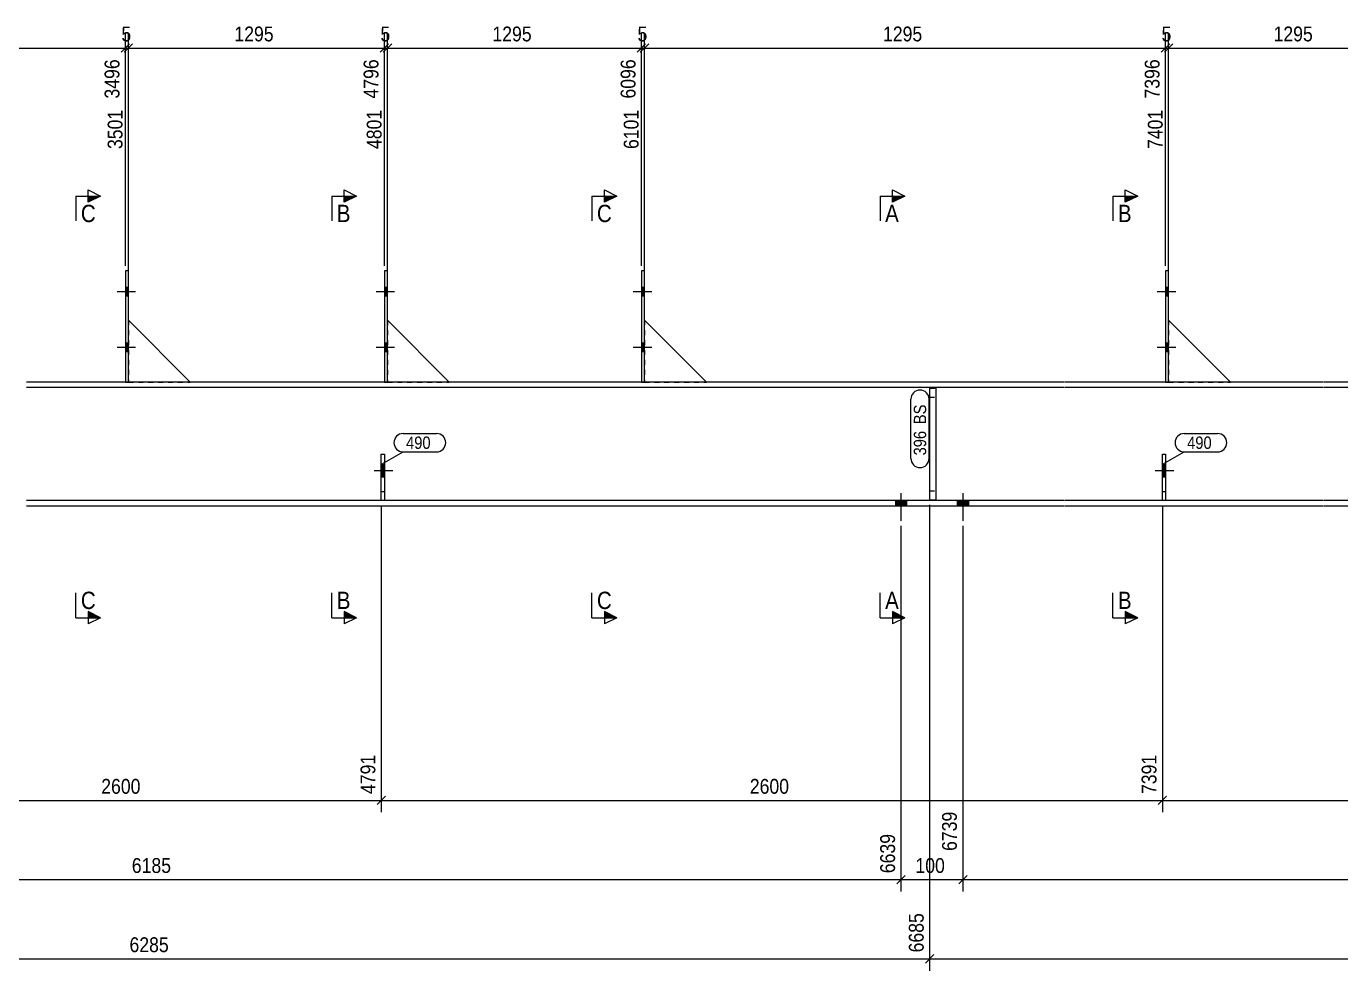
# Model space of a CAD drawing. Header units: millimetres. Extents: x 2 to 825, y 1 to 579.
# Drawn here: x 222.9 to 488.6, y 200.6 to 391.4 of the extents above; entities that cross this region are included whole.
import ezdxf

# ---------------------------------------------------------------- set-up
doc = ezdxf.new("R2010")
doc.units = ezdxf.units.MM
doc.linetypes.add('XKITLINE00', pattern=[0])
doc.linetypes.add('XKITLINE01', pattern=[4, 1, -1, 1, -1])
for name, color, linetype, lineweight in [('Bolt', 3, 'Continuous', 0), ('Dimensions', 7, 'Continuous', 0), ('Part', 2, 'Continuous', 0), ('PartMark', 7, 'Continuous', 0), ('Section', 6, 'Continuous', 0)]:
    doc.layers.add(name, color=color, linetype=linetype, lineweight=lineweight)
doc.styles.add('ARIAL', font='ARIAL.TTF')

# ---------------------------------------------------------------- blocks, each defined once
blk = doc.blocks.new('*A6')
at = {"layer": 'Bolt'}
for points in [[(347.26, 338.67), (347.88, 338.67), (347.88, 336.92), (347.26, 336.92)], [(347.26, 338.67), (347.88, 338.67), (347.88, 336.92), (347.26, 336.92)], [(347.26, 327.42), (347.88, 327.42), (347.88, 325.67), (347.26, 325.67)], [(347.26, 327.42), (347.88, 327.42), (347.88, 325.67), (347.26, 325.67)]]:
    blk.add_hatch(color=3, dxfattribs=at).paths.add_polyline_path(points, flags=17)
at = {"layer": 'Bolt', "color": 3, "linetype": 'XKITLINE00', "lineweight": 0}
for p, q in [((349.33, 337.79), (345.58, 337.79)), ((349.33, 337.79), (345.58, 337.79)), ((347.88, 338.67), (347.26, 338.67)), ((347.88, 338.67), (347.26, 338.67)), ((347.88, 336.92), (347.26, 336.92)), ((347.88, 336.92), (347.26, 336.92)), ((347.88, 327.42), (347.26, 327.42)), ((347.88, 327.42), (347.26, 327.42)), ((349.33, 326.54), (345.58, 326.54)), ((349.33, 326.54), (345.58, 326.54)), ((347.88, 325.67), (347.26, 325.67)), ((347.88, 325.67), (347.26, 325.67))]:
    blk.add_line(p, q, dxfattribs=at)
blk = doc.blocks.new('*A7')
at = {"layer": 'Bolt'}
blk.add_hatch(color=3, dxfattribs=at).paths.add_polyline_path([(453.17, 300.38), (452.55, 300.38), (452.55, 302.83), (453.17, 302.83)], flags=17)
at = {"layer": 'Bolt', "color": 3, "linetype": 'XKITLINE00', "lineweight": 0}
for p, q in [((454.86, 301.61), (451.11, 301.61)), ((453.17, 302.83), (452.55, 302.83)), ((453.17, 300.38), (452.55, 300.38))]:
    blk.add_line(p, q, dxfattribs=at)
blk = doc.blocks.new('*A8')
at = {"layer": 'Bolt'}
for points in [[(453.17, 338.67), (453.8, 338.67), (453.8, 336.92), (453.17, 336.92)], [(453.17, 338.67), (453.8, 338.67), (453.8, 336.92), (453.17, 336.92)], [(453.17, 327.42), (453.8, 327.42), (453.8, 325.67), (453.17, 325.67)], [(453.17, 327.42), (453.8, 327.42), (453.8, 325.67), (453.17, 325.67)]]:
    blk.add_hatch(color=3, dxfattribs=at).paths.add_polyline_path(points, flags=17)
at = {"layer": 'Bolt', "color": 3, "linetype": 'XKITLINE00', "lineweight": 0}
for p, q in [((455.25, 337.79), (451.5, 337.79)), ((455.25, 337.79), (451.5, 337.79)), ((453.8, 338.67), (453.17, 338.67)), ((453.8, 338.67), (453.17, 338.67)), ((453.8, 336.92), (453.17, 336.92)), ((453.8, 336.92), (453.17, 336.92)), ((453.8, 327.42), (453.17, 327.42)), ((453.8, 327.42), (453.17, 327.42)), ((455.25, 326.54), (451.5, 326.54)), ((455.25, 326.54), (451.5, 326.54)), ((453.8, 325.67), (453.17, 325.67)), ((453.8, 325.67), (453.17, 325.67))]:
    blk.add_line(p, q, dxfattribs=at)
blk = doc.blocks.new('*A17')
at = {"layer": 'Part', "color": 2, "linetype": 'XKITLINE00', "lineweight": 0}
for p, q in [((242.96, 319.54), (222.98, 319.54)), ((274.83, 319.54), (243.58, 319.54)), ((295.31, 319.54), (274.93, 319.54)), ((327.18, 319.54), (295.93, 319.54)), ((347.26, 319.54), (327.28, 319.54)), ((379.13, 319.54), (347.88, 319.54)), ((432.7, 319.54), (379.23, 319.54)), ((453.17, 319.54), (432.8, 319.54)), ((485.05, 319.54), (453.8, 319.54)), ((505.12, 319.54), (485.15, 319.54)), ((274.83, 318.48), (222.98, 318.48)), ((327.18, 318.48), (274.93, 318.48)), ((379.13, 318.48), (327.28, 318.48)), ((432.7, 318.48), (379.23, 318.48)), ((485.05, 318.48), (432.8, 318.48)), ((537, 318.48), (485.15, 318.48)), ((274.83, 295.61), (222.98, 295.61)), ((294.68, 295.61), (274.93, 295.61)), ((327.18, 295.61), (295.31, 295.61)), ((379.13, 295.61), (327.28, 295.61)), ((432.7, 295.61), (379.23, 295.61)), ((452.55, 295.61), (432.8, 295.61)), ((485.05, 295.61), (453.17, 295.61)), ((537, 295.61), (485.15, 295.61)), ((222.98, 294.54), (274.83, 294.54)), ((274.93, 294.54), (327.18, 294.54)), ((327.28, 294.54), (379.13, 294.54)), ((379.23, 294.54), (432.7, 294.54)), ((432.8, 294.54), (485.05, 294.54)), ((485.15, 294.54), (537, 294.54))]:
    blk.add_line(p, q, dxfattribs=at)
at = {"layer": 'Part', "color": 7, "linetype": 'XKITLINE01', "lineweight": 0}
for p, q in [((243.58, 319.54), (242.96, 319.54)), ((295.93, 319.54), (295.31, 319.54)), ((347.88, 319.54), (347.26, 319.54)), ((453.8, 319.54), (453.17, 319.54)), ((295.31, 295.61), (294.68, 295.61)), ((453.17, 295.61), (452.55, 295.61))]:
    blk.add_line(p, q, dxfattribs=at)
blk = doc.blocks.new('*A25')
at = {"layer": 'Part', "color": 2, "linetype": 'XKITLINE00', "lineweight": 0}
blk.add_line((256.08, 319.54), (243.58, 332.04), dxfattribs=at)
at = {"layer": 'Part', "color": 7, "linetype": 'XKITLINE01', "lineweight": 0}
for p, q in [((243.58, 332.04), (243.58, 319.54)), ((243.58, 319.54), (256.08, 319.54))]:
    blk.add_line(p, q, dxfattribs=at)
blk = doc.blocks.new('*A26')
at = {"layer": 'Part', "color": 2, "linetype": 'XKITLINE00', "lineweight": 0}
for p, q in [((243.58, 342.04), (242.96, 342.04)), ((242.96, 342.04), (242.96, 319.54)), ((243.58, 319.54), (243.58, 342.04)), ((242.96, 319.54), (243.58, 319.54))]:
    blk.add_line(p, q, dxfattribs=at)
blk = doc.blocks.new('*A27')
at = {"layer": 'Part', "color": 2, "linetype": 'XKITLINE00', "lineweight": 0}
for p, q in [((294.68, 295.61), (294.68, 304.98)), ((294.68, 304.98), (295.31, 304.98)), ((295.31, 304.98), (295.31, 295.61)), ((295.31, 295.61), (294.68, 295.61))]:
    blk.add_line(p, q, dxfattribs=at)
at = {"layer": 'Part', "color": 7, "linetype": 'XKITLINE01', "lineweight": 0}
blk.add_line((294.68, 297.48), (295.31, 297.48), dxfattribs=at)
blk = doc.blocks.new('*A28')
at = {"layer": 'Part', "color": 2, "linetype": 'XKITLINE00', "lineweight": 0}
blk.add_line((308.43, 319.54), (295.93, 332.04), dxfattribs=at)
at = {"layer": 'Part', "color": 7, "linetype": 'XKITLINE01', "lineweight": 0}
for p, q in [((295.93, 332.04), (295.93, 319.54)), ((295.93, 319.54), (308.43, 319.54))]:
    blk.add_line(p, q, dxfattribs=at)
blk = doc.blocks.new('*A29')
at = {"layer": 'Part', "color": 2, "linetype": 'XKITLINE00', "lineweight": 0}
for p, q in [((295.93, 342.04), (295.31, 342.04)), ((295.31, 342.04), (295.31, 319.54)), ((295.93, 319.54), (295.93, 342.04)), ((295.31, 319.54), (295.93, 319.54))]:
    blk.add_line(p, q, dxfattribs=at)
blk = doc.blocks.new('*A30')
at = {"layer": 'Part', "color": 2, "linetype": 'XKITLINE00', "lineweight": 0}
blk.add_line((360.38, 319.54), (347.88, 332.04), dxfattribs=at)
at = {"layer": 'Part', "color": 7, "linetype": 'XKITLINE01', "lineweight": 0}
for p, q in [((347.88, 332.04), (347.88, 319.54)), ((347.88, 319.54), (360.38, 319.54))]:
    blk.add_line(p, q, dxfattribs=at)
blk = doc.blocks.new('*A31')
at = {"layer": 'Part', "color": 2, "linetype": 'XKITLINE00', "lineweight": 0}
for p, q in [((347.88, 342.04), (347.26, 342.04)), ((347.26, 342.04), (347.26, 319.54)), ((347.88, 319.54), (347.88, 342.04)), ((347.26, 319.54), (347.88, 319.54))]:
    blk.add_line(p, q, dxfattribs=at)
blk = doc.blocks.new('*A32')
at = {"layer": 'Part', "color": 2, "linetype": 'XKITLINE00', "lineweight": 0}
for p, q in [((452.55, 295.61), (452.55, 304.98)), ((452.55, 304.98), (453.17, 304.98)), ((453.17, 304.98), (453.17, 295.61)), ((453.17, 295.61), (452.55, 295.61))]:
    blk.add_line(p, q, dxfattribs=at)
at = {"layer": 'Part', "color": 7, "linetype": 'XKITLINE01', "lineweight": 0}
blk.add_line((452.55, 297.48), (453.17, 297.48), dxfattribs=at)
blk = doc.blocks.new('*A33')
at = {"layer": 'Part', "color": 2, "linetype": 'XKITLINE00', "lineweight": 0}
blk.add_line((466.3, 319.54), (453.8, 332.04), dxfattribs=at)
at = {"layer": 'Part', "color": 7, "linetype": 'XKITLINE01', "lineweight": 0}
for p, q in [((453.8, 332.04), (453.8, 319.54)), ((453.8, 319.54), (466.3, 319.54))]:
    blk.add_line(p, q, dxfattribs=at)
blk = doc.blocks.new('*A34')
at = {"layer": 'Part', "color": 2, "linetype": 'XKITLINE00', "lineweight": 0}
for p, q in [((453.8, 342.04), (453.17, 342.04)), ((453.17, 342.04), (453.17, 319.54)), ((453.8, 319.54), (453.8, 342.04)), ((453.17, 319.54), (453.8, 319.54))]:
    blk.add_line(p, q, dxfattribs=at)
blk = doc.blocks.new('*A44')
at = {"layer": 'Part', "color": 7, "linetype": 'XKITLINE01', "lineweight": 0}
for p, q in [((405.5, 318.36), (405.5, 295.73)), ((405.5, 318.36), (406.75, 318.36)), ((405.5, 316.48), (406.75, 316.48)), ((406.75, 318.36), (406.75, 295.73)), ((405.5, 297.61), (406.75, 297.61)), ((405.5, 295.73), (406.75, 295.73))]:
    blk.add_line(p, q, dxfattribs=at)
blk = doc.blocks.new('*A48')
at = {"layer": 'Part', "color": 2, "linetype": 'XKITLINE00', "lineweight": 0}
for p, q in [((405.5, 318.36), (405.5, 295.73)), ((406.75, 318.36), (405.5, 318.36)), ((406.75, 318.36), (406.75, 295.73)), ((406.75, 295.73), (405.5, 295.73))]:
    blk.add_line(p, q, dxfattribs=at)
at = {"layer": 'Part', "color": 7, "linetype": 'XKITLINE01', "lineweight": 0}
for p, q in [((405.5, 316.48), (406.75, 316.48)), ((405.5, 297.61), (406.75, 297.61))]:
    blk.add_line(p, q, dxfattribs=at)
blk = doc.blocks.new('*A55')
at = {"layer": 'Bolt'}
for points in [[(400.84, 295.61), (400.84, 294.54), (398.59, 294.54), (398.59, 295.61)], [(400.84, 295.61), (400.84, 294.54), (398.59, 294.54), (398.59, 295.61)], [(413.34, 295.61), (413.34, 294.54), (411.09, 294.54), (411.09, 295.61)], [(413.34, 295.61), (413.34, 294.54), (411.09, 294.54), (411.09, 295.61)]]:
    blk.add_hatch(color=3, dxfattribs=at).paths.add_polyline_path(points, flags=17)
at = {"layer": 'Bolt', "color": 3, "linetype": 'XKITLINE00', "lineweight": 0}
for p, q in [((398.59, 295.61), (398.59, 294.54)), ((398.59, 295.61), (398.59, 294.54)), ((399.71, 297.14), (399.71, 291.51)), ((399.71, 297.14), (399.71, 291.51)), ((400.84, 295.61), (400.84, 294.54)), ((400.84, 295.61), (400.84, 294.54)), ((411.09, 295.61), (411.09, 294.54)), ((411.09, 295.61), (411.09, 294.54)), ((412.21, 297.14), (412.21, 291.51)), ((412.21, 297.14), (412.21, 291.51)), ((413.34, 295.61), (413.34, 294.54)), ((413.34, 295.61), (413.34, 294.54))]:
    blk.add_line(p, q, dxfattribs=at)
blk = doc.blocks.new('*A60')
at = {"layer": 'Bolt'}
for points in [[(242.96, 338.67), (243.58, 338.67), (243.58, 336.92), (242.96, 336.92)], [(242.96, 338.67), (243.58, 338.67), (243.58, 336.92), (242.96, 336.92)], [(242.96, 327.42), (243.58, 327.42), (243.58, 325.67), (242.96, 325.67)], [(242.96, 327.42), (243.58, 327.42), (243.58, 325.67), (242.96, 325.67)]]:
    blk.add_hatch(color=3, dxfattribs=at).paths.add_polyline_path(points, flags=17)
at = {"layer": 'Bolt', "color": 3, "linetype": 'XKITLINE00', "lineweight": 0}
for p, q in [((245.03, 337.79), (241.28, 337.79)), ((245.03, 337.79), (241.28, 337.79)), ((243.58, 338.67), (242.96, 338.67)), ((243.58, 338.67), (242.96, 338.67)), ((243.58, 336.92), (242.96, 336.92)), ((243.58, 336.92), (242.96, 336.92)), ((243.58, 327.42), (242.96, 327.42)), ((243.58, 327.42), (242.96, 327.42)), ((245.03, 326.54), (241.28, 326.54)), ((245.03, 326.54), (241.28, 326.54)), ((243.58, 325.67), (242.96, 325.67)), ((243.58, 325.67), (242.96, 325.67))]:
    blk.add_line(p, q, dxfattribs=at)
blk = doc.blocks.new('*A61')
at = {"layer": 'Bolt'}
blk.add_hatch(color=3, dxfattribs=at).paths.add_polyline_path([(295.31, 300.38), (294.68, 300.38), (294.68, 302.83), (295.31, 302.83)], flags=17)
at = {"layer": 'Bolt', "color": 3, "linetype": 'XKITLINE00', "lineweight": 0}
for p, q in [((296.99, 301.61), (293.24, 301.61)), ((295.31, 302.83), (294.68, 302.83)), ((295.31, 300.38), (294.68, 300.38))]:
    blk.add_line(p, q, dxfattribs=at)
blk = doc.blocks.new('*A62')
at = {"layer": 'Bolt'}
for points in [[(295.31, 338.67), (295.93, 338.67), (295.93, 336.92), (295.31, 336.92)], [(295.31, 338.67), (295.93, 338.67), (295.93, 336.92), (295.31, 336.92)], [(295.31, 327.42), (295.93, 327.42), (295.93, 325.67), (295.31, 325.67)], [(295.31, 327.42), (295.93, 327.42), (295.93, 325.67), (295.31, 325.67)]]:
    blk.add_hatch(color=3, dxfattribs=at).paths.add_polyline_path(points, flags=17)
at = {"layer": 'Bolt', "color": 3, "linetype": 'XKITLINE00', "lineweight": 0}
for p, q in [((297.38, 337.79), (293.63, 337.79)), ((297.38, 337.79), (293.63, 337.79)), ((295.93, 338.67), (295.31, 338.67)), ((295.93, 338.67), (295.31, 338.67)), ((295.93, 336.92), (295.31, 336.92)), ((295.93, 336.92), (295.31, 336.92)), ((295.93, 327.42), (295.31, 327.42)), ((295.93, 327.42), (295.31, 327.42)), ((297.38, 326.54), (293.63, 326.54)), ((297.38, 326.54), (293.63, 326.54)), ((295.93, 325.67), (295.31, 325.67)), ((295.93, 325.67), (295.31, 325.67))]:
    blk.add_line(p, q, dxfattribs=at)
blk = doc.blocks.new('*A150')
at = {"layer": 'Dimensions', "color": 7, "linetype": 'XKITLINE00', "lineweight": 0}
for p, q in [((405.5, 294.73), (405.5, 200.64)), ((406.35, 203.89), (404.65, 202.19)), ((405.5, 203.04), (688.27, 203.04))]:
    blk.add_line(p, q, dxfattribs=at)
at = {"layer": 'Dimensions', "color": 3}
blk.add_point((405.5, 203.04), dxfattribs=at)
blk = doc.blocks.new('*A151')
at = {"layer": 'Dimensions', "color": 7, "linetype": 'XKITLINE00', "lineweight": 0}
for p, q in [((412.21, 290.51), (412.21, 216.64)), ((413.06, 219.89), (411.37, 218.19)), ((412.21, 219.04), (688.27, 219.04))]:
    blk.add_line(p, q, dxfattribs=at)
at = {"layer": 'Dimensions', "color": 3}
blk.add_point((412.21, 219.04), dxfattribs=at)
blk = doc.blocks.new('*A159')
at = {"layer": 'Dimensions', "color": 7, "linetype": 'XKITLINE00', "lineweight": 0}
for p, q in [((454.64, 387.89), (452.95, 386.19)), ((453.8, 333.04), (453.8, 389.89)), ((505.97, 387.89), (504.27, 386.19)), ((505.12, 343.04), (505.12, 389.89)), ((453.8, 387.04), (505.12, 387.04))]:
    blk.add_line(p, q, dxfattribs=at)
at = {"layer": 'Dimensions', "color": 3}
for p in [(453.8, 387.04), (505.12, 387.04)]:
    blk.add_point(p, dxfattribs=at)
at = {"layer": 'Dimensions', "color": 3, "style": 'ARIAL', "width": 0.85}
blk.add_text('1295', height=3, dxfattribs=at).set_placement((475.01, 388.39))
blk.add_text('8696', height=3, rotation=90.0002, dxfattribs=at).set_placement((503.92, 376.84))
blk = doc.blocks.new('*A177')
at = {"layer": 'PartMark', "color": 7, "linetype": 'XKITLINE00', "lineweight": 0}
for p, q in [((456.95, 309.16), (463.71, 309.16)), ((452.71, 303.07), (456.95, 305.46)), ((456.95, 305.46), (463.71, 305.46))]:
    blk.add_line(p, q, dxfattribs=at)
for centre, start, end in [((456.95, 307.31), 90, 270), ((463.71, 307.31), 270, 90)]:
    blk.add_arc(centre, 1.85, start, end, dxfattribs=at)
at = {"layer": 'PartMark', "color": 3, "style": 'ARIAL', "width": 0.85}
blk.add_text('490', height=2.5, dxfattribs=at).set_placement((457.55, 306.06))
blk = doc.blocks.new('*A178')
at = {"layer": 'PartMark', "color": 7, "linetype": 'XKITLINE00', "lineweight": 0}
for p, q in [((299.09, 309.16), (305.85, 309.16)), ((294.84, 303.07), (299.09, 305.46)), ((299.09, 305.46), (305.85, 305.46))]:
    blk.add_line(p, q, dxfattribs=at)
for centre, start, end in [((299.09, 307.31), 90, 270), ((305.85, 307.31), 270, 90)]:
    blk.add_arc(centre, 1.85, start, end, dxfattribs=at)
at = {"layer": 'PartMark', "color": 3, "style": 'ARIAL', "width": 0.85}
blk.add_text('490', height=2.5, dxfattribs=at).set_placement((299.69, 306.06))
blk = doc.blocks.new('*A184')
at = {"layer": 'PartMark', "color": 7, "linetype": 'XKITLINE00', "lineweight": 0}
for p, q in [((401.7, 304.14), (401.7, 316.11)), ((405.4, 304.14), (405.4, 316.11))]:
    blk.add_line(p, q, dxfattribs=at)
for centre, start, end in [((403.55, 316.11), 360, 180), ((403.55, 304.14), 180, 360)]:
    blk.add_arc(centre, 1.85, start, end, dxfattribs=at)
at = {"layer": 'PartMark', "color": 3, "style": 'ARIAL', "width": 0.85}
for s, p in [('BS', (404.8, 311.06)), ('396', (404.8, 304.74))]:
    blk.add_text(s, height=2.5, rotation=90.0002, dxfattribs=at).set_placement(p)
blk = doc.blocks.new('*A187')
at = {"layer": 'Section'}
for points in [[(235.46, 357.13), (237.96, 357.13), (235.46, 355.88)], [(235.46, 273.21), (237.96, 271.96), (235.46, 271.96)]]:
    blk.add_hatch(color=3, dxfattribs=at).paths.add_polyline_path(points, flags=17)
at = {"layer": 'Section', "color": 1, "linetype": 'XKITLINE00', "lineweight": 0}
for p, q in [((232.96, 357.13), (232.96, 352.13)), ((232.96, 357.13), (237.96, 357.13)), ((232.96, 271.96), (232.96, 276.96)), ((232.96, 271.96), (237.96, 271.96))]:
    blk.add_line(p, q, dxfattribs=at)
at = {"layer": 'Section', "color": 3, "linetype": 'XKITLINE00', "lineweight": 0}
for p, q in [((235.46, 355.88), (235.46, 358.38)), ((235.46, 358.38), (237.96, 357.13)), ((237.96, 357.13), (235.46, 355.88)), ((237.96, 271.96), (235.46, 273.21)), ((235.46, 273.21), (235.46, 270.71)), ((237.96, 271.96), (235.46, 270.71))]:
    blk.add_line(p, q, dxfattribs=at)
at = {"layer": 'Section', "color": 7, "style": 'ARIAL', "width": 0.85}
for p in [(233.96, 351.88), (233.96, 273.71)]:
    blk.add_text('C', height=3.5, dxfattribs=at).set_placement(p)
blk = doc.blocks.new('*A189')
at = {"layer": 'Section'}
for points in [[(398, 357.13), (400.5, 357.13), (398, 355.88)], [(398, 273.21), (400.5, 271.96), (398, 271.96)]]:
    blk.add_hatch(color=3, dxfattribs=at).paths.add_polyline_path(points, flags=17)
at = {"layer": 'Section', "color": 1, "linetype": 'XKITLINE00', "lineweight": 0}
for p, q in [((395.5, 357.13), (395.5, 352.13)), ((395.5, 357.13), (400.5, 357.13)), ((395.5, 271.96), (395.5, 276.96)), ((395.5, 271.96), (400.5, 271.96))]:
    blk.add_line(p, q, dxfattribs=at)
at = {"layer": 'Section', "color": 3, "linetype": 'XKITLINE00', "lineweight": 0}
for p, q in [((398, 355.88), (398, 358.38)), ((398, 358.38), (400.5, 357.13)), ((400.5, 357.13), (398, 355.88)), ((400.5, 271.96), (398, 273.21)), ((398, 273.21), (398, 270.71)), ((400.5, 271.96), (398, 270.71))]:
    blk.add_line(p, q, dxfattribs=at)
at = {"layer": 'Section', "color": 7, "style": 'ARIAL', "width": 0.85}
for p in [(396.5, 351.88), (396.5, 273.71)]:
    blk.add_text('A', height=3.5, dxfattribs=at).set_placement(p)
blk = doc.blocks.new('*A193')
at = {"layer": 'Section'}
for points in [[(287.18, 357.13), (289.68, 357.13), (287.18, 355.88)], [(287.18, 273.21), (289.68, 271.96), (287.18, 271.96)]]:
    blk.add_hatch(color=3, dxfattribs=at).paths.add_polyline_path(points, flags=17)
at = {"layer": 'Section', "color": 1, "linetype": 'XKITLINE00', "lineweight": 0}
for p, q in [((284.68, 357.13), (284.68, 352.13)), ((284.68, 357.13), (289.68, 357.13)), ((284.68, 271.96), (284.68, 276.96)), ((284.68, 271.96), (289.68, 271.96))]:
    blk.add_line(p, q, dxfattribs=at)
at = {"layer": 'Section', "color": 3, "linetype": 'XKITLINE00', "lineweight": 0}
for p, q in [((287.18, 355.88), (287.18, 358.38)), ((287.18, 358.38), (289.68, 357.13)), ((289.68, 357.13), (287.18, 355.88)), ((289.68, 271.96), (287.18, 273.21)), ((287.18, 273.21), (287.18, 270.71)), ((289.68, 271.96), (287.18, 270.71))]:
    blk.add_line(p, q, dxfattribs=at)
at = {"layer": 'Section', "color": 7, "style": 'ARIAL', "width": 0.85}
for p in [(285.68, 351.88), (285.68, 273.71)]:
    blk.add_text('B', height=3.5, dxfattribs=at).set_placement(p)
blk = doc.blocks.new('*A197')
at = {"layer": 'Section'}
for points in [[(445.05, 357.13), (447.55, 357.13), (445.05, 355.88)], [(445.05, 273.21), (447.55, 271.96), (445.05, 271.96)]]:
    blk.add_hatch(color=3, dxfattribs=at).paths.add_polyline_path(points, flags=17)
at = {"layer": 'Section', "color": 1, "linetype": 'XKITLINE00', "lineweight": 0}
for p, q in [((442.55, 357.13), (442.55, 352.13)), ((442.55, 357.13), (447.55, 357.13)), ((442.55, 271.96), (442.55, 276.96)), ((442.55, 271.96), (447.55, 271.96))]:
    blk.add_line(p, q, dxfattribs=at)
at = {"layer": 'Section', "color": 3, "linetype": 'XKITLINE00', "lineweight": 0}
for p, q in [((445.05, 355.88), (445.05, 358.38)), ((445.05, 358.38), (447.55, 357.13)), ((447.55, 357.13), (445.05, 355.88)), ((447.55, 271.96), (445.05, 273.21)), ((445.05, 273.21), (445.05, 270.71)), ((447.55, 271.96), (445.05, 270.71))]:
    blk.add_line(p, q, dxfattribs=at)
at = {"layer": 'Section', "color": 7, "style": 'ARIAL', "width": 0.85}
for p in [(443.55, 351.88), (443.55, 273.71)]:
    blk.add_text('B', height=3.5, dxfattribs=at).set_placement(p)
blk = doc.blocks.new('*A198')
at = {"layer": 'Section'}
for points in [[(339.76, 357.13), (342.26, 357.13), (339.76, 355.88)], [(339.76, 273.21), (342.26, 271.96), (339.76, 271.96)]]:
    blk.add_hatch(color=3, dxfattribs=at).paths.add_polyline_path(points, flags=17)
at = {"layer": 'Section', "color": 1, "linetype": 'XKITLINE00', "lineweight": 0}
for p, q in [((337.26, 357.13), (337.26, 352.13)), ((337.26, 357.13), (342.26, 357.13)), ((337.26, 271.96), (337.26, 276.96)), ((337.26, 271.96), (342.26, 271.96))]:
    blk.add_line(p, q, dxfattribs=at)
at = {"layer": 'Section', "color": 3, "linetype": 'XKITLINE00', "lineweight": 0}
for p, q in [((339.76, 355.88), (339.76, 358.38)), ((339.76, 358.38), (342.26, 357.13)), ((342.26, 357.13), (339.76, 355.88)), ((342.26, 271.96), (339.76, 273.21)), ((339.76, 273.21), (339.76, 270.71)), ((342.26, 271.96), (339.76, 270.71))]:
    blk.add_line(p, q, dxfattribs=at)
at = {"layer": 'Section', "color": 7, "style": 'ARIAL', "width": 0.85}
for p in [(338.26, 351.88), (338.26, 273.71)]:
    blk.add_text('C', height=3.5, dxfattribs=at).set_placement(p)
blk = doc.blocks.new('*A200')
at = {"layer": 'Dimensions', "color": 7, "linetype": 'XKITLINE00', "lineweight": 0}
for p, q in [((405.5, 294.73), (405.5, 200.64)), ((90.98, 203.04), (405.5, 203.04)), ((406.35, 203.89), (404.65, 202.19))]:
    blk.add_line(p, q, dxfattribs=at)
at = {"layer": 'Dimensions', "color": 3}
blk.add_point((405.5, 203.04), dxfattribs=at)
at = {"layer": 'Dimensions', "color": 3, "style": 'ARIAL', "width": 0.85}
blk.add_text('6685', height=3, rotation=90.0002, dxfattribs=at).set_placement((404.3, 204.34))
blk.add_text('6285', height=3, dxfattribs=at).set_placement((243.79, 204.39))
blk = doc.blocks.new('*A203')
at = {"layer": 'Dimensions', "color": 7, "linetype": 'XKITLINE00', "lineweight": 0}
for p, q in [((399.71, 290.51), (399.71, 216.64)), ((97.7, 219.04), (399.71, 219.04)), ((400.56, 219.89), (398.87, 218.19))]:
    blk.add_line(p, q, dxfattribs=at)
at = {"layer": 'Dimensions', "color": 3}
blk.add_point((399.71, 219.04), dxfattribs=at)
at = {"layer": 'Dimensions', "color": 3, "style": 'ARIAL', "width": 0.85}
blk.add_text('6639', height=3, rotation=90.0002, dxfattribs=at).set_placement((398.51, 220.34))
blk.add_text('6185', height=3, dxfattribs=at).set_placement((244.26, 220.39))
blk = doc.blocks.new('*A204')
at = {"layer": 'Dimensions', "color": 7, "linetype": 'XKITLINE00', "lineweight": 0}
for p, q in [((399.71, 290.51), (399.71, 216.64)), ((412.21, 290.51), (412.21, 216.64)), ((400.56, 219.89), (398.87, 218.19)), ((399.71, 219.04), (412.21, 219.04)), ((413.06, 219.89), (411.37, 218.19))]:
    blk.add_line(p, q, dxfattribs=at)
at = {"layer": 'Dimensions', "color": 3}
for p in [(399.71, 219.04), (412.21, 219.04)]:
    blk.add_point(p, dxfattribs=at)
at = {"layer": 'Dimensions', "color": 3, "style": 'ARIAL', "width": 0.85}
blk.add_text('6739', height=3, rotation=90.0002, dxfattribs=at).set_placement((411.01, 224.84))
blk.add_text('100', height=3, dxfattribs=at).set_placement((402.63, 220.39))
blk = doc.blocks.new('*A207')
at = {"layer": 'Dimensions', "color": 7, "linetype": 'XKITLINE00', "lineweight": 0}
for p, q in [((190.38, 294.61), (190.38, 232.64)), ((294.68, 294.61), (294.68, 232.64)), ((191.23, 235.89), (189.53, 234.19)), ((190.38, 235.04), (294.68, 235.04)), ((295.53, 235.89), (293.83, 234.19))]:
    blk.add_line(p, q, dxfattribs=at)
at = {"layer": 'Dimensions', "color": 3}
for p in [(190.38, 235.04), (294.68, 235.04)]:
    blk.add_point(p, dxfattribs=at)
at = {"layer": 'Dimensions', "color": 3, "style": 'ARIAL', "width": 0.85}
blk.add_text('4791', height=3, rotation=90.0002, dxfattribs=at).set_placement((293.48, 236.34))
blk.add_text('2600', height=3, dxfattribs=at).set_placement((238.08, 236.39))
blk = doc.blocks.new('*A208')
at = {"layer": 'Dimensions', "color": 7, "linetype": 'XKITLINE00', "lineweight": 0}
for p, q in [((294.68, 294.61), (294.68, 232.64)), ((452.55, 294.61), (452.55, 232.64)), ((295.53, 235.89), (293.83, 234.19)), ((294.68, 235.04), (452.55, 235.04)), ((453.39, 235.89), (451.7, 234.19))]:
    blk.add_line(p, q, dxfattribs=at)
at = {"layer": 'Dimensions', "color": 3}
for p in [(294.68, 235.04), (452.55, 235.04)]:
    blk.add_point(p, dxfattribs=at)
at = {"layer": 'Dimensions', "color": 3, "style": 'ARIAL', "width": 0.85}
blk.add_text('7391', height=3, rotation=90.0002, dxfattribs=at).set_placement((451.35, 236.34))
blk.add_text('2600', height=3, dxfattribs=at).set_placement((369.16, 236.39))
blk = doc.blocks.new('*A209')
at = {"layer": 'Dimensions', "color": 7, "linetype": 'XKITLINE00', "lineweight": 0}
for p, q in [((452.55, 294.61), (452.55, 232.64)), ((556.85, 294.61), (556.85, 232.64)), ((453.39, 235.89), (451.7, 234.19)), ((452.55, 235.04), (556.85, 235.04)), ((557.69, 235.89), (556, 234.19))]:
    blk.add_line(p, q, dxfattribs=at)
at = {"layer": 'Dimensions', "color": 3}
for p in [(452.55, 235.04), (556.85, 235.04)]:
    blk.add_point(p, dxfattribs=at)
at = {"layer": 'Dimensions', "color": 3, "style": 'ARIAL', "width": 0.85}
blk.add_text('9991', height=3, rotation=90.0002, dxfattribs=at).set_placement((555.65, 236.34))
blk.add_text('2600', height=3, dxfattribs=at).set_placement((500.25, 236.39))
blk = doc.blocks.new('*A216')
at = {"layer": 'Dimensions', "color": 7, "linetype": 'XKITLINE00', "lineweight": 0}
for p, q in [((192.48, 387.89), (190.78, 386.19)), ((191.63, 333.04), (191.63, 389.89)), ((243.81, 387.89), (242.11, 386.19)), ((242.96, 343.04), (242.96, 389.89)), ((191.63, 387.04), (242.96, 387.04))]:
    blk.add_line(p, q, dxfattribs=at)
at = {"layer": 'Dimensions', "color": 3}
for p in [(191.63, 387.04), (242.96, 387.04)]:
    blk.add_point(p, dxfattribs=at)
at = {"layer": 'Dimensions', "color": 3, "style": 'ARIAL', "width": 0.85}
blk.add_text('1295', height=3, dxfattribs=at).set_placement((212.84, 388.39))
blk.add_text('3496', height=3, rotation=90.0002, dxfattribs=at).set_placement((241.76, 376.84))
blk = doc.blocks.new('*A217')
at = {"layer": 'Dimensions', "color": 7, "linetype": 'XKITLINE00', "lineweight": 0}
for p, q in [((243.81, 387.89), (242.11, 386.19)), ((244.43, 387.89), (242.73, 386.19)), ((242.96, 343.04), (242.96, 389.89)), ((243.58, 333.04), (243.58, 389.89)), ((242.96, 387.04), (243.58, 387.04))]:
    blk.add_line(p, q, dxfattribs=at)
at = {"layer": 'Dimensions', "color": 3}
for p in [(242.96, 387.04), (243.58, 387.04)]:
    blk.add_point(p, dxfattribs=at)
at = {"layer": 'Dimensions', "color": 3, "style": 'ARIAL', "width": 0.85}
blk.add_text('5', height=3, dxfattribs=at).set_placement((242.16, 388.39))
blk.add_text('3501', height=3, rotation=90.0002, dxfattribs=at).set_placement((242.38, 366.64))
blk = doc.blocks.new('*A218')
at = {"layer": 'Dimensions', "color": 7, "linetype": 'XKITLINE00', "lineweight": 0}
for p, q in [((244.43, 387.89), (242.73, 386.19)), ((243.58, 333.04), (243.58, 389.89)), ((296.16, 387.89), (294.46, 386.19)), ((295.31, 343.04), (295.31, 389.89)), ((243.58, 387.04), (295.31, 387.04))]:
    blk.add_line(p, q, dxfattribs=at)
at = {"layer": 'Dimensions', "color": 3}
for p in [(243.58, 387.04), (295.31, 387.04)]:
    blk.add_point(p, dxfattribs=at)
at = {"layer": 'Dimensions', "color": 3, "style": 'ARIAL', "width": 0.85}
blk.add_text('1295', height=3, dxfattribs=at).set_placement((264.99, 388.39))
blk.add_text('4796', height=3, rotation=90.0002, dxfattribs=at).set_placement((294.11, 376.84))
blk = doc.blocks.new('*A219')
at = {"layer": 'Dimensions', "color": 7, "linetype": 'XKITLINE00', "lineweight": 0}
for p, q in [((296.16, 387.89), (294.46, 386.19)), ((296.78, 387.89), (295.08, 386.19)), ((295.31, 343.04), (295.31, 389.89)), ((295.93, 333.04), (295.93, 389.89)), ((295.31, 387.04), (295.93, 387.04))]:
    blk.add_line(p, q, dxfattribs=at)
at = {"layer": 'Dimensions', "color": 3}
for p in [(295.31, 387.04), (295.93, 387.04)]:
    blk.add_point(p, dxfattribs=at)
at = {"layer": 'Dimensions', "color": 3, "style": 'ARIAL', "width": 0.85}
blk.add_text('5', height=3, dxfattribs=at).set_placement((294.51, 388.39))
blk.add_text('4801', height=3, rotation=90.0002, dxfattribs=at).set_placement((294.73, 366.64))
blk = doc.blocks.new('*A220')
at = {"layer": 'Dimensions', "color": 7, "linetype": 'XKITLINE00', "lineweight": 0}
for p, q in [((296.78, 387.89), (295.08, 386.19)), ((295.93, 333.04), (295.93, 389.89)), ((348.11, 387.89), (346.41, 386.19)), ((347.26, 343.04), (347.26, 389.89)), ((295.93, 387.04), (347.26, 387.04))]:
    blk.add_line(p, q, dxfattribs=at)
at = {"layer": 'Dimensions', "color": 3}
for p in [(295.93, 387.04), (347.26, 387.04)]:
    blk.add_point(p, dxfattribs=at)
at = {"layer": 'Dimensions', "color": 3, "style": 'ARIAL', "width": 0.85}
blk.add_text('1295', height=3, dxfattribs=at).set_placement((317.14, 388.39))
blk.add_text('6096', height=3, rotation=90.0002, dxfattribs=at).set_placement((346.06, 376.84))
blk = doc.blocks.new('*A221')
at = {"layer": 'Dimensions', "color": 7, "linetype": 'XKITLINE00', "lineweight": 0}
for p, q in [((348.11, 387.89), (346.41, 386.19)), ((348.73, 387.89), (347.03, 386.19)), ((347.26, 343.04), (347.26, 389.89)), ((347.88, 333.04), (347.88, 389.89)), ((347.26, 387.04), (347.88, 387.04))]:
    blk.add_line(p, q, dxfattribs=at)
at = {"layer": 'Dimensions', "color": 3}
for p in [(347.26, 387.04), (347.88, 387.04)]:
    blk.add_point(p, dxfattribs=at)
at = {"layer": 'Dimensions', "color": 3, "style": 'ARIAL', "width": 0.85}
blk.add_text('5', height=3, dxfattribs=at).set_placement((346.46, 388.39))
blk.add_text('6101', height=3, rotation=90.0002, dxfattribs=at).set_placement((346.68, 366.64))
blk = doc.blocks.new('*A222')
at = {"layer": 'Dimensions', "color": 7, "linetype": 'XKITLINE00', "lineweight": 0}
for p, q in [((348.73, 387.89), (347.03, 386.19)), ((347.88, 333.04), (347.88, 389.89)), ((454.02, 387.89), (452.32, 386.19)), ((453.17, 343.04), (453.17, 389.89)), ((347.88, 387.04), (453.17, 387.04))]:
    blk.add_line(p, q, dxfattribs=at)
at = {"layer": 'Dimensions', "color": 3}
for p in [(347.88, 387.04), (453.17, 387.04)]:
    blk.add_point(p, dxfattribs=at)
at = {"layer": 'Dimensions', "color": 3, "style": 'ARIAL', "width": 0.85}
blk.add_text('1295', height=3, dxfattribs=at).set_placement((396.08, 388.39))
blk.add_text('7396', height=3, rotation=90.0002, dxfattribs=at).set_placement((451.97, 376.84))
blk = doc.blocks.new('*A223')
at = {"layer": 'Dimensions', "color": 7, "linetype": 'XKITLINE00', "lineweight": 0}
for p, q in [((454.02, 387.89), (452.32, 386.19)), ((454.64, 387.89), (452.95, 386.19)), ((453.17, 343.04), (453.17, 389.89)), ((453.8, 333.04), (453.8, 389.89)), ((453.17, 387.04), (453.8, 387.04))]:
    blk.add_line(p, q, dxfattribs=at)
at = {"layer": 'Dimensions', "color": 3}
for p in [(453.17, 387.04), (453.8, 387.04)]:
    blk.add_point(p, dxfattribs=at)
at = {"layer": 'Dimensions', "color": 3, "style": 'ARIAL', "width": 0.85}
blk.add_text('5', height=3, dxfattribs=at).set_placement((452.37, 388.39))
blk.add_text('7401', height=3, rotation=90.0002, dxfattribs=at).set_placement((452.6, 366.64))

msp = doc.modelspace()

# ---------------------------------------------------------------- block references
at = {"lineweight": 0}
for name in ['*A216', '*A217', '*A218', '*A219', '*A220', '*A221', '*A222', '*A223', '*A159', '*A187', '*A193', '*A198', '*A189', '*A197', '*A26', '*A29', '*A31', '*A34', '*A60', '*A62', '*A6', '*A8', '*A25', '*A28', '*A30', '*A33', '*A184', '*A150', '*A44', '*A48', '*A151', '*A178', '*A177', '*A27', '*A32', '*A61', '*A7', '*A55', '*A200', '*A207', '*A208', '*A209', '*A203', '*A204']:
    msp.add_blockref(name, (0, 0), dxfattribs=at)
at = {"layer": 'Part', "lineweight": 0}
msp.add_blockref('*A17', (0, 0), dxfattribs=at)

doc.saveas('drawing.dxf')
